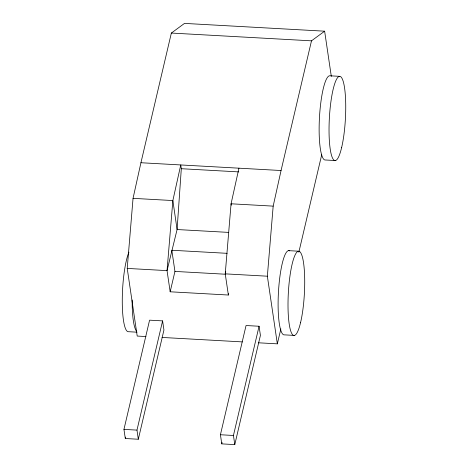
<?xml version="1.0" encoding="UTF-8"?>
<svg xmlns="http://www.w3.org/2000/svg" width="468" height="468" viewBox="0 0 468 468"><rect width="100%" height="100%" fill="white"/><g stroke="black" fill="none" stroke-linecap="round" stroke-linejoin="round"><path stroke-width="0.7" d="M331.309 76.401L324.634 31.186L184.503 23.4L171.358 33.052L140.932 162.735L133.047 198.344L127.22 268.416L167.041 270.627L172.862 200.556L180.753 164.947L181.309 168.708L177.091 229.536L167.041 270.627L170.165 291.792L228.366 295.027L228.694 293.623M258.365 342.792L277.343 343.845L267.357 276.202L273.177 206.131L281.063 170.522L311.489 40.839L324.634 31.186M238.949 168.182L231.063 203.791L225.237 273.862L228.366 295.027M123.95 429.39L149.579 320.165L162.595 320.89L163.94 330.016L138.317 439.241L125.301 438.516L123.95 429.39L136.972 430.115L138.317 439.241M125.301 438.516L125.635 437.1M136.972 430.115L162.595 320.89M170.165 291.792L174.944 271.422L171.82 250.251L227.109 253.328M225.734 271.756L225.237 273.862L267.357 276.202M220.422 434.749L246.051 325.529L259.067 326.249L260.413 335.375L234.79 444.6L221.774 443.875L220.422 434.749L233.438 435.474L234.79 444.6M221.774 443.875L222.101 442.459M233.438 435.474L259.067 326.249M277.343 343.845L280.847 328.922M298.853 252.164L321.697 154.803M171.358 33.052L311.489 40.839M339.429 76.325L329.525 75.775A42.184 8.026 -86.8 0 0 319.387 118.995A42.184 8.026 -86.8 0 0 325.441 159.992L335.34 160.542M140.932 162.735L281.063 170.522M181.309 168.708L238.779 171.902M133.047 198.344L172.862 200.556L177.091 229.536L228.741 232.403M273.177 206.131L231.063 203.791L231.268 205.2M288.499 250.643L298.397 251.193M174.944 271.422L225.143 274.213M294.313 335.41L284.415 334.86A42.184 8.026 -86.8 0 1 278.513 291.108A42.184 8.026 -86.8 0 1 289.54 250.86M137.06 332.186L128.571 331.713A42.184 8.026 -86.8 0 1 122.271 300.064A42.184 8.026 -86.8 0 1 128.94 252.153M145.969 336.545L137.212 336.059L127.22 268.416M162.027 337.44L242.313 341.897M136.445 331.116A42.184 8.026 -86.8 0 1 132.169 300.006M300.637 322.294A42.184 8.026 -86.8 0 0 300.427 252.34A42.184 8.026 -86.8 0 0 288.007 305.271A42.184 8.026 -86.8 0 0 300.637 322.294M341.663 147.42A42.184 8.026 -86.8 0 0 341.453 77.472A42.184 8.026 -86.8 0 0 329.033 130.402A42.184 8.026 -86.8 0 0 341.663 147.42"/></g></svg>
